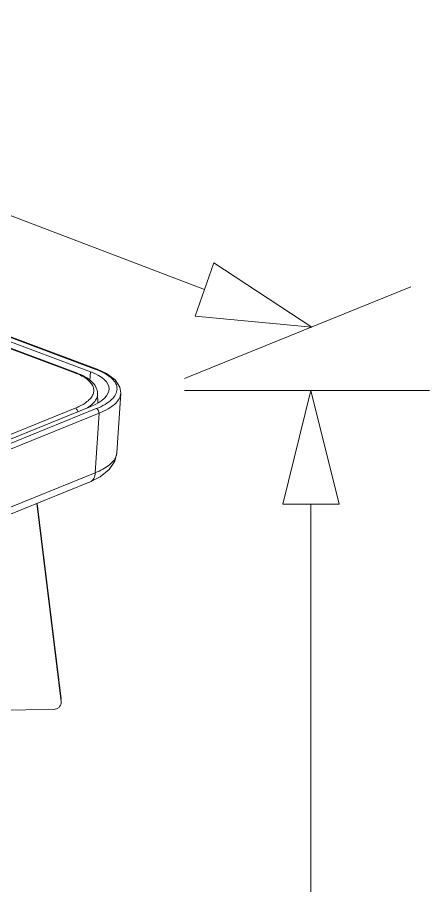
# Model space of a CAD drawing. Header units: millimetres. Extents: x 4229 to 8429, y -1187 to 1783.
# Drawn here: x 7364.2 to 7426.6, y 435.4 to 566.6 of the extents above; entities that cross this region are included whole.
import ezdxf

# ---------------------------------------------------------------- set-up
doc = ezdxf.new("R2010")
doc.units = ezdxf.units.MM

msp = doc.modelspace()

# ---------------------------------------------------------------- linework, layer by layer
at = {"linetype": 'Continuous', "lineweight": 5}
for p, q in [((7392.53, 525.47), (7284.3, 566.58)), ((7375.27, 513.04), (7250.34, 559.82)), ((7376.11, 513.39), (7251.22, 560.16)), ((7376.32, 513.4), (7251.43, 560.17)), ((7372.94, 512.86), (7250.44, 558.73)), ((7373.15, 512.87), (7250.65, 558.74)), ((7375.27, 513.04), (7375.19, 511.73)), ((7376.11, 513.39), (7376.32, 513.4)), ((7377.73, 512.76), (7376.32, 513.4)), ((7372.94, 512.86), (7373.15, 512.87)), ((7379, 511.82), (7377.73, 512.76)), ((7379.74, 510.68), (7379, 511.82)), ((7379.87, 509.79), (7379.74, 510.68)), ((7376.39, 508.33), (7376.37, 509.73)), ((7379.87, 509.79), (7379.28, 500.77)), ((7251.34, 457.57), (7375.32, 507.79)), ((7251.42, 458.29), (7372.99, 507.54)), ((7252.22, 457.25), (7376.17, 507.46)), ((7252.63, 456.55), (7376.58, 506.76)), ((7376.58, 506.76), (7375.99, 497.78)), ((7378.98, 499.53), (7379.28, 500.78)), ((7378.12, 498.24), (7378.98, 499.53)), ((7375.99, 497.78), (7252.76, 447.86)), ((7376.77, 497.15), (7378.12, 498.24)), ((7375.23, 496.38), (7252, 446.47)), ((7375.23, 496.38), (7376.77, 497.15)), ((7367.17, 493.12), (7370.85, 463.17)), ((7367.22, 493.14), (7370.84, 463.61)), ((7370.84, 463.61), (7370.85, 463.51)), ((7370.85, 463.51), (7370.84, 463.61)), ((7370.85, 463.17), (7370.85, 463.06)), ((7369.74, 462.01), (7359.52, 461.87))]:
    msp.add_line(p, q, dxfattribs=at)
at = {"lineweight": 5}
for p, q in [((7393.94, 529.48), (7391.13, 521.45)), ((7408.73, 519.78), (7393.94, 529.48)), ((7389.49, 511.99), (7423.74, 525.86)), ((7391.13, 521.45), (7408.73, 519.78)), ((7389.49, 510.19), (7408.85, 510.19)), ((7408.61, 510.19), (7404.36, 493.03)), ((7412.86, 493.03), (7408.61, 510.19)), ((7408.85, 510.19), (7426.56, 510.19)), ((7404.36, 493.03), (7412.86, 493.03)), ((7408.61, 493.03), (7408.61, 348.23))]:
    msp.add_line(p, q, dxfattribs=at)
at = {"linetype": 'Continuous', "lineweight": 5}
for centre, radius, start, end in [((7372.01, 502.42), 11.71, 68.5179, 69.4734), ((7369.3, 503.12), 10.4, 68.3869, 69.4753)]:
    msp.add_arc(centre, radius, start, end, dxfattribs=at)
msp.add_ellipse((7368.53, 510.32), major_axis=(9.56, 0.14), ratio=0.388631, start_param=5.497293, end_param=7.06535, dxfattribs=at)
for points, knots in [([(7376.17, 507.46), (7376.62, 507.64), (7377.44, 508.03), (7378.45, 508.74), (7379.11, 509.53), (7379.38, 510.41), (7379.15, 511.3), (7378.51, 512.08), (7377.53, 512.78), (7376.74, 513.15), (7376.3, 513.32)], [0, 0, 0, 0, 0.164226, 0.301216, 0.412481, 0.506324, 0.598835, 0.706854, 0.839762, 1, 1, 1, 1]), ([(7374.76, 508.52), (7374.97, 508.68), (7375.32, 509.01), (7375.7, 509.59), (7375.83, 510.2), (7375.71, 510.81), (7375.36, 511.38), (7374.54, 512.15), (7373.72, 512.55), (7373.12, 512.79)], [0, 0, 0, 0, 0.131069, 0.242473, 0.341532, 0.439675, 0.548704, 0.676609, 1, 1, 1, 1]), ([(7376.37, 509.73), (7376.36, 510.06), (7376.17, 510.76), (7375.45, 511.63), (7374.41, 512.34), (7373.59, 512.7), (7373.15, 512.87)], [0, 0, 0, 0, 0.211357, 0.438723, 0.698559, 1, 1, 1, 1]), ([(7376.37, 509.73), (7376.37, 509.5), (7376.26, 509.01), (7375.98, 508.6), (7375.81, 508.4)], [0, 0, 0, 0, 0.46723, 1, 1, 1, 1]), ([(7376.58, 506.76), (7377.05, 506.94), (7377.89, 507.34), (7378.94, 508.07), (7379.64, 508.87), (7379.85, 509.5), (7379.87, 509.79)], [0, 0, 0, 0, 0.322764, 0.593275, 0.814076, 1, 1, 1, 1]), ([(7372.99, 507.54), (7373.17, 507.61), (7373.78, 507.88), (7374.38, 508.22), (7374.76, 508.52)], [0, 0, 0, 0, 0.276481, 1, 1, 1, 1]), ([(7375.81, 508.4), (7375.74, 508.33), (7375.45, 508.02), (7375.1, 507.76), (7374.82, 507.58)], [0, 0, 0, 0, 0.22824, 1, 1, 1, 1]), ([(7373.39, 507), (7373.38, 507.06), (7373.31, 507.28), (7373.15, 507.48), (7372.99, 507.54)], [0, 0, 0, 0, 0.272577, 1, 1, 1, 1]), ([(7376.17, 507.46), (7376.23, 507.44), (7376.47, 507.27), (7376.59, 506.97), (7376.58, 506.76)], [0, 0, 0, 0, 0.225751, 1, 1, 1, 1]), ([(7379.17, 500.26), (7378.97, 499.72), (7378.28, 498.99), (7377.12, 498.26), (7376.39, 497.93), (7375.99, 497.78)], [0, 0, 0, 0, 0.417463, 0.687654, 1, 1, 1, 1]), ([(7375.23, 496.38), (7375.46, 496.48), (7375.88, 496.91), (7375.98, 497.47), (7375.99, 497.78)], [0, 0, 0, 0, 0.449808, 1, 1, 1, 1]), ([(7370.86, 463.06), (7370.86, 462.79), (7370.6, 462.22), (7370.02, 462.01), (7369.74, 462.01)], [0, 0, 0, 0, 0.485716, 1, 1, 1, 1])]:
    msp.add_open_spline(points, degree=3, knots=knots, dxfattribs=at)
msp.add_open_spline([(7379.28, 500.77), (7379.27, 500.6), (7379.23, 500.42), (7379.17, 500.26)], degree=3, dxfattribs=at)

doc.saveas('drawing.dxf')
